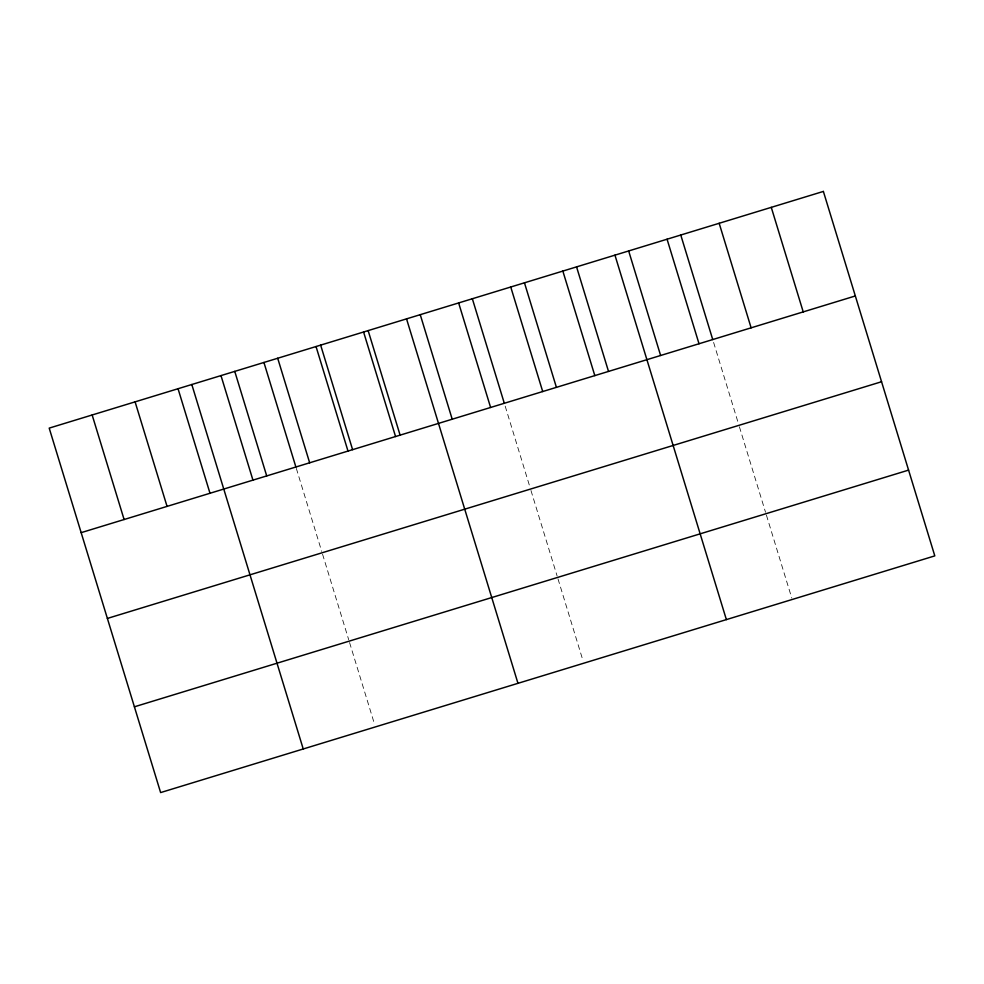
<?xml version="1.0" encoding="UTF-8"?>
<svg xmlns="http://www.w3.org/2000/svg" width="984" height="984" viewBox="0 0 984 984"><rect width="100%" height="100%" fill="white"/><g stroke="black" fill="none" stroke-linecap="round" stroke-linejoin="round"><path stroke-width="0.74" stroke-dasharray="4.92 3.69" d="M713.609 342.432L738.074 422.48M739.39 426.761L765.54 512.283M766.413 515.136L791.763 598.051M505.186 406.146L530.093 487.633M530.966 490.487L557.116 576.009M557.989 578.863L582.897 660.35M296.332 468.433L321.682 551.347M322.555 554.201L348.705 639.723M349.578 642.577L374.486 724.064"/><path stroke-width="1.48" d="M81.168 532.652L855.33 295.963M107.379 618.432L881.553 381.743M134.402 706.807L908.576 470.118M771.271 207.353L803.227 311.903M719.169 223.282L751.124 327.832M680.768 235.028L712.736 339.566M667.066 239.21L699.021 343.76M628.665 250.957L660.621 355.495M614.951 255.151L726.376 619.6M576.562 266.885L608.518 371.423M562.848 271.08L594.816 375.617M524.46 282.814L556.415 387.352M510.745 287.008L542.713 391.546M472.345 298.742L504.312 403.292M458.642 302.937L490.61 407.474M420.242 314.671L452.209 419.221M406.54 318.865L517.965 683.326M368.139 330.599L400.107 435.149M363.588 332.002L395.556 436.539M320.649 345.126L352.604 449.663M316.036 346.54L348.004 451.078M277.697 358.25L309.665 462.8M263.933 362.469L295.889 467.006M234.758 371.386L266.713 475.924M220.982 375.593L252.95 480.143M191.806 384.51L303.232 748.972M178.042 388.729L209.998 493.267M135.091 401.853L167.059 506.391M92.152 414.99L124.107 519.527M823.374 191.425L49.2 428.114L160.626 792.575L934.8 555.886L823.374 191.425"/></g></svg>
